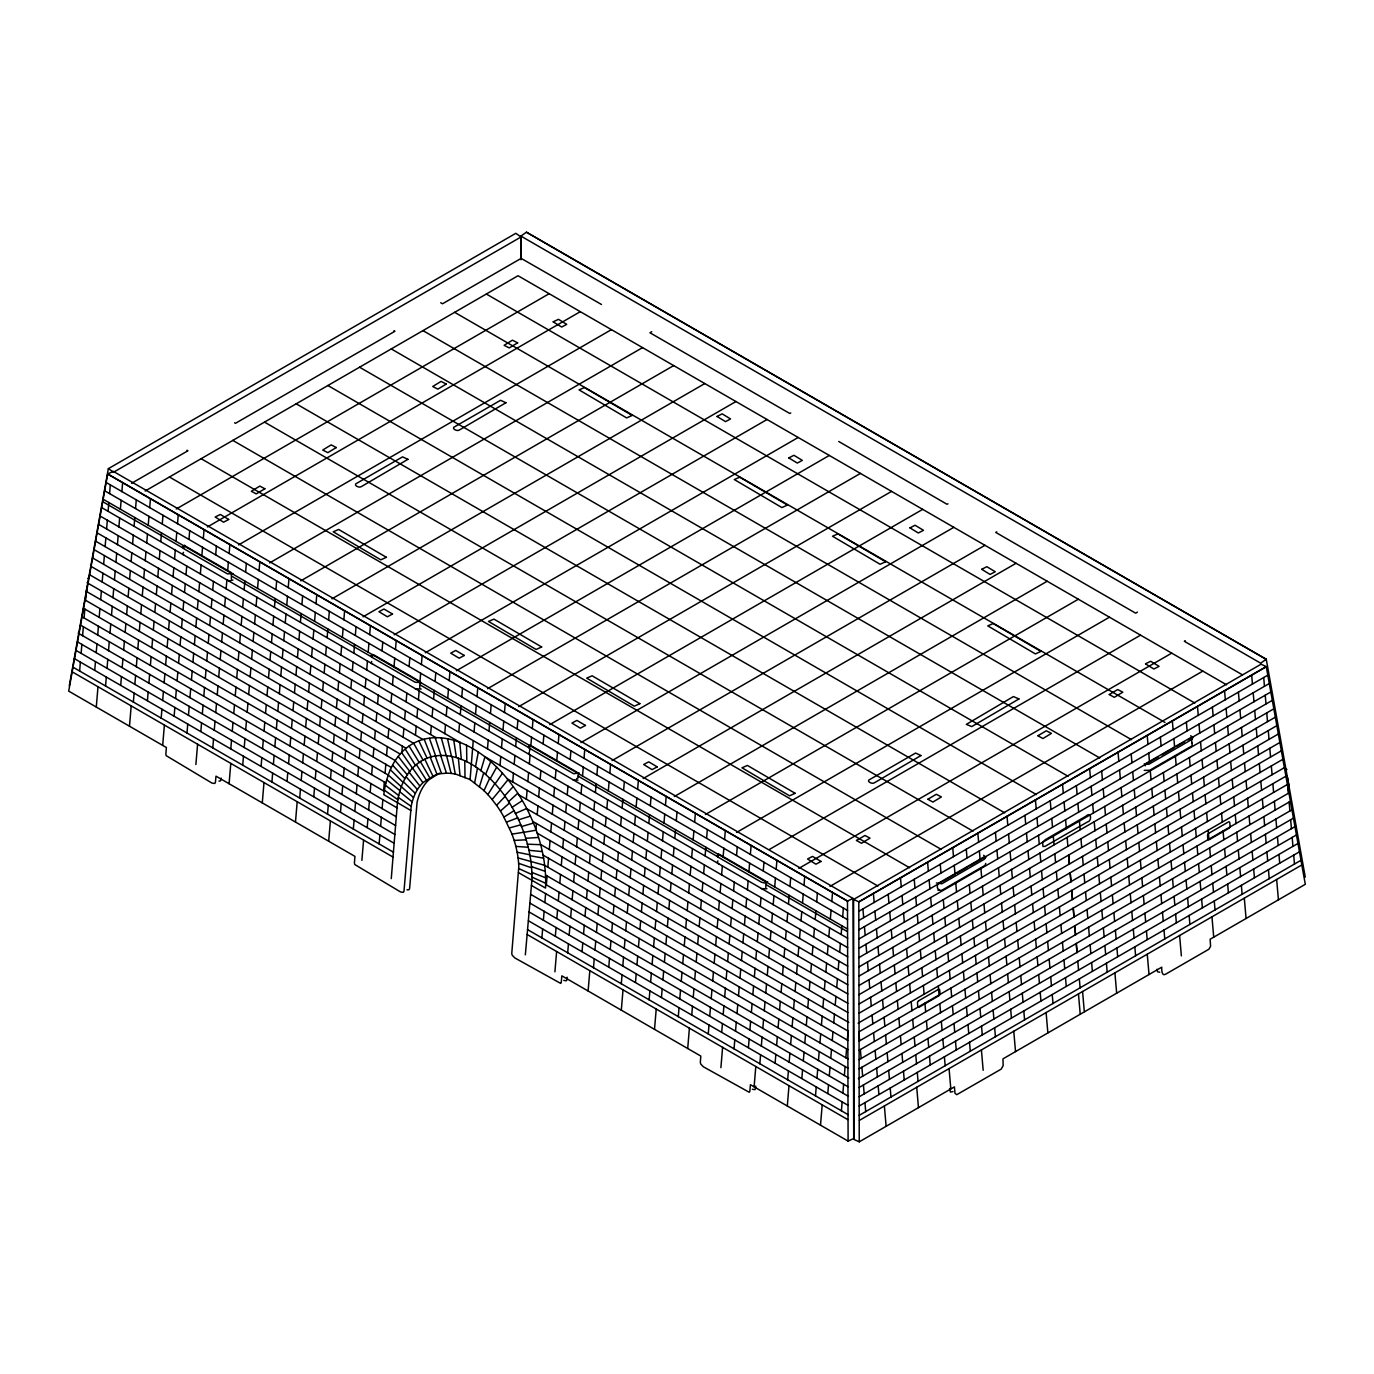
<?xml version="1.0" encoding="UTF-8"?>
<svg xmlns="http://www.w3.org/2000/svg" width="1374" height="1374" viewBox="0 0 1374 1374"><rect width="100%" height="100%" fill="white"/><g stroke="black" fill="none" stroke-linecap="round" stroke-linejoin="round"><path stroke-width="1.5" d="M520.986 259.738L521.038 236.963L515.817 233.322L108.323 468.706L69.318 685.781M520.798 258.844L520.883 236.07L526.482 232.172L1266.261 659.28L1305.266 877.144M464.773 760.646L465.013 777.701M466.593 745.189L466.799 761.728M391.264 878.621L397.447 802.588A98.086 62.088 65.3 0 1 398.271 797.573L398.477 796.577A90.529 57.296 65.3 0 1 399.439 792.643A115.004 72.788 65.3 0 1 399.989 790.72A87.472 55.372 65.3 0 1 400.882 787.937L401.208 787.01A86.717 54.874 65.3 0 1 403.063 782.476A93.93 59.46 65.3 0 1 405.21 778.182M470.08 779.728L473.24 740.672M79.623 671.079L80.379 661.993M81.1 653.406L81.873 644.32M82.595 635.733L83.35 626.647M84.072 618.042L84.827 608.974M85.566 600.369L86.322 591.284M87.043 582.696L395.283 760.578M96.214 652.616L96.953 643.942M97.709 634.925L98.43 626.269M99.186 617.252L99.924 608.579M100.68 599.579L101.401 590.906M102.157 581.906L102.895 573.233M103.651 564.233L104.372 555.56M105.128 546.543L105.867 537.887M106.605 528.87L107.344 520.214M108.099 511.197L108.838 502.523M109.576 493.524L110.315 484.85M94.737 670.289L95.476 661.615M96.283 707.043L98.001 686.725M105.54 686.107L106.296 677.073M107.017 668.434L107.773 659.383M108.512 650.761L109.267 641.71M109.989 633.088L110.744 624.036M111.483 615.397L112.239 606.346M112.96 597.724L113.716 588.673M114.437 580.051L115.193 571M115.931 562.378L116.687 553.31M117.408 544.705L118.164 535.654M118.903 527.015L119.658 517.981M120.38 509.342L121.135 500.291M121.874 491.669L122.63 482.583M120.723 685.179L121.444 676.609M122.2 667.489L122.921 658.936M123.677 649.816L124.399 641.263M125.171 632.143L125.893 623.573M126.648 614.47L127.37 605.9M128.143 596.78L128.864 588.227M129.62 579.107L130.341 570.553M131.114 561.434L131.835 552.88M132.591 543.761L133.312 535.207M134.085 526.087L134.789 517.517M135.562 508.397L136.284 499.844M129.482 726.211L131.2 705.893M133.347 702.166L134.12 693.131M134.841 684.492L135.597 675.441M136.318 666.819L137.074 657.768M137.812 649.146L138.568 640.095M139.289 631.473L140.045 622.405M140.783 613.783L141.539 604.732M142.261 596.11L143.016 587.059M143.755 578.437L144.51 569.386M145.232 560.764L145.988 551.713M146.709 543.073L147.465 534.039M148.203 525.4L148.959 516.349M149.68 507.727L150.453 498.642M147.43 700.603L148.152 692.032M148.907 682.912L149.629 674.359M150.401 665.239L151.123 656.686M151.879 647.566L152.6 638.996M153.373 629.893L154.077 621.323M154.85 612.203L155.571 603.65M156.327 594.53L157.065 585.977M157.821 576.857L158.542 568.304M159.298 559.184L160.019 550.613M160.792 541.493L161.514 532.94M162.269 523.82L162.991 515.267M161.17 718.241L161.926 709.19M162.664 700.551L163.42 691.5M164.141 682.878L164.897 673.827M165.619 665.205L166.391 656.154M167.113 647.532L167.868 638.481M168.59 629.842L169.345 620.79M170.084 612.169L170.84 603.117M171.561 594.495L172.317 585.444M173.055 576.822L173.811 567.771M174.532 559.149L175.288 550.098M176.027 541.459L176.782 532.425M177.504 523.786L178.259 514.7M162.682 745.378L164.399 725.06M183.841 547.281L184.872 545.804L231.313 572.615L231.399 578.952M174.137 716.009L174.859 707.455M175.614 698.336L176.336 689.782M177.109 680.662L177.83 672.092M178.586 662.989L179.307 654.419M180.08 645.316L180.801 636.746M181.557 627.626L182.278 619.073M183.051 609.953L183.755 601.4M184.528 592.28L185.25 583.71M186.022 574.607L186.727 566.036M188.977 539.243L189.698 530.69M186.984 733.063L187.74 723.978M188.461 715.39L189.217 706.305M189.938 697.717L190.711 688.632M191.433 680.027L192.188 670.959M192.91 662.354L193.682 653.268M194.404 644.681L195.16 635.595M195.881 627.008L196.654 617.922M197.375 609.317L198.131 600.249M198.852 591.644L199.625 582.559M200.346 573.971L201.102 564.886M201.823 556.298L202.579 547.213M203.3 538.625L204.073 529.54M195.881 764.545L197.598 744.227M200.844 731.432L201.566 722.879M202.339 713.759L203.06 705.206M203.816 696.086L204.537 687.515M205.31 678.413L206.014 669.842M206.787 660.722L207.508 652.169M208.264 643.049L208.985 634.496M209.758 625.376L210.48 616.823M211.235 607.703L211.957 599.133M212.73 590.03L213.451 581.46M215.701 554.667L216.405 546.113M212.781 747.954L213.537 738.886M214.258 730.281L215.031 721.195M215.752 712.608L216.508 703.522M217.229 694.935L217.985 685.849M218.706 677.245L219.479 668.176M220.201 659.572L220.956 650.486M221.678 641.898L222.451 632.813M223.172 624.225L223.928 615.14M224.649 606.535L225.422 597.467M226.143 588.862L226.899 579.776M227.62 571.189L228.393 562.103M229.115 553.516L229.87 544.43M221.214 778.079L221.042 779.573A3.95 2.49 65.3 0 1 220.269 780.879L218.93 781.136M230.798 748.727L231.519 740.157M232.275 731.054L232.996 722.484M233.769 713.381L234.49 704.81M235.246 695.691L235.967 687.137M236.74 678.017L237.444 669.464M238.217 660.344L238.939 651.774M239.694 642.671L240.416 634.101M241.189 624.981L241.91 616.428M242.666 607.308L243.387 598.755M244.16 589.635L244.881 581.082M245.637 571.962L246.358 563.392M229.08 783.712L230.798 763.394M242.717 765.249L243.49 756.164M244.211 747.576L244.967 738.491M245.688 729.886L246.461 720.818M247.183 712.213L247.938 703.127M248.66 694.54L249.415 685.454M250.137 676.867L250.91 667.781M251.631 659.194L252.387 650.108M253.108 641.503L253.881 632.435M254.602 623.83L255.358 614.745M256.079 606.157L256.852 597.072M257.573 588.484L258.329 579.399M259.051 570.794L259.823 561.726M261.094 766.331L261.816 757.658M262.571 748.658L263.31 739.985M264.066 730.968L264.787 722.312M265.543 713.295L266.281 704.622M267.02 695.622L267.758 686.948M268.514 677.949L269.235 669.275M269.991 660.276L270.73 651.602M271.485 642.585L272.207 633.929M272.962 624.912L273.701 616.256M274.457 607.239L275.178 598.566M275.934 589.566L276.672 580.893M262.279 802.88L263.997 782.562M271.897 782.149L272.653 773.115M273.374 764.476L274.13 755.425M274.852 746.803L275.607 737.752M276.346 729.13L277.101 720.079M277.823 711.44L278.578 702.389M279.317 693.767L280.073 684.716M280.794 676.094L281.55 667.043M282.288 658.421L283.044 649.352M283.765 640.748L284.521 631.697M285.242 623.057L285.998 614.023M286.737 605.384L287.492 596.333M288.214 587.711L288.987 578.626M288.557 763.532L289.279 754.979M290.034 745.859L290.756 737.306M291.528 728.186L292.25 719.615M293.005 710.513L293.727 701.942M294.483 692.822L295.204 684.269M295.977 675.149L296.698 666.596M297.454 657.476L298.175 648.923M298.948 639.803L299.669 631.233M300.425 622.13L301.146 613.56M301.919 604.44L302.641 595.887M287.063 781.222L287.784 772.652M295.479 822.047L297.196 801.729M299.704 798.208L300.459 789.174M301.198 780.535L301.954 771.484M302.675 762.862L303.431 753.811M304.169 745.189L304.925 736.138M305.646 727.516L306.402 718.447M307.123 709.826L307.879 700.774M308.618 692.153L309.373 683.101M310.095 674.479L310.85 665.428M311.589 656.806L312.345 647.755M313.066 639.116L313.822 630.082M314.56 621.443L315.316 612.392M316.037 603.77L316.793 594.684M313.787 796.645L314.509 788.075M315.264 778.955L315.986 770.402M316.741 761.282L317.463 752.729M318.236 743.609L318.957 735.038M319.713 725.936L320.434 717.365M321.207 708.245L321.928 699.692M322.684 690.572L323.405 682.019M324.178 672.899L324.899 664.346M325.655 655.226L326.377 646.656M327.132 637.536L327.871 628.983M328.626 619.863L329.348 611.31M327.527 814.284L328.283 805.233M329.004 796.594L329.76 787.542M330.499 778.921L331.254 769.869M331.976 761.248L332.731 752.196M333.47 743.574L334.226 734.523M334.947 725.884L335.703 716.833M336.424 708.211L337.197 699.16M337.918 690.538L338.674 681.487M339.395 672.865L340.151 663.814M340.889 655.192L341.645 646.141M342.366 637.502L343.122 628.468M343.861 619.829L344.616 610.743M328.678 841.214L330.395 820.896M340.494 812.051L341.199 803.498M341.971 794.378L342.693 785.825M343.466 776.705L344.17 768.135M344.943 759.032L345.664 750.462M346.437 741.359L347.141 732.789M347.914 723.669L348.635 715.115M349.391 705.996L350.112 697.442M350.885 688.322L351.589 679.752M352.362 670.649L353.084 662.079M353.857 652.959L354.561 644.406M355.334 635.286L356.055 626.733M353.324 829.106L354.097 820.02M354.818 811.433L355.574 802.347M356.295 793.76L357.068 784.674M357.79 776.07L358.545 767.001M359.267 758.396L360.022 749.311M360.761 740.723L361.517 731.638M362.238 723.05L362.994 713.965M363.715 705.36L364.488 696.292M365.209 687.687L365.965 678.601M366.686 670.014L367.459 660.928M368.18 652.341L368.936 643.255M369.658 634.668L370.43 625.582M372.491 656.205L373.522 654.711L419.963 681.521L419.74 687.927M361.877 860.382L363.595 840.064M367.202 827.474L367.923 818.921M368.679 809.801L369.4 801.248M370.173 792.128L370.894 783.558M371.65 774.455L372.371 765.885M373.144 756.765L373.865 748.212M374.621 739.092L375.342 730.539M376.115 721.419L376.82 712.866M377.592 703.746L378.314 695.175M379.087 686.073L379.791 677.502M382.041 650.709L382.762 642.156M379.121 843.997L379.894 834.928M380.615 826.324L381.371 817.238M382.092 808.651L382.865 799.565M383.586 790.977L384.342 781.892M385.063 773.287L385.836 764.219M386.558 755.614L387.313 746.529M388.035 737.941L388.808 728.855M389.529 720.268L390.285 711.182M391.006 702.578L391.762 693.509M392.483 684.905L393.256 675.819M393.977 667.232L394.733 658.146M395.454 649.558L396.227 640.473M401.878 752.248L402.393 746.151M403.149 737.151L403.87 728.478M404.643 719.461L405.364 710.805M406.12 701.788L406.841 693.114M409.091 666.442L409.813 657.768M415.446 735.296L416.202 726.245M416.923 717.623L417.679 708.572M418.417 699.933L419.173 690.899M419.894 682.26L420.65 673.226M421.371 664.587L422.144 655.501M411.17 806.349L404.008 891.005A3.95 2.49 65.3 0 1 403.217 892.327L400.452 891.898L354.853 864.589A3.349 2.113 65.3 0 1 354.423 862.838L354.939 856.38L215.976 776.155L215.443 782.149A3.95 2.49 65.3 0 1 214.653 783.472L211.888 783.043L166.288 755.717A3.349 2.113 65.3 0 1 165.859 753.965L166.374 747.508L68.7 691.122L107.704 473.944L113.321 471.368L853.099 898.476L853.701 1138.514L848.101 1141.107L750.41 1084.704L749.843 1091.128A3.349 2.113 65.3 0 1 749.173 1092.244L703.419 1066.808L700.843 1064.163A3.95 2.49 65.3 0 1 700.345 1062.102L700.809 1056.074L561.846 975.832L561.279 982.255A3.349 2.113 65.3 0 1 560.609 983.372L514.855 957.953L512.279 955.291A3.95 2.49 65.3 0 1 511.781 953.23L518.805 866.788A73.423 46.476 65.3 0 0 514.907 842.897A69.061 43.71 65.3 0 0 511.489 832.97L503.193 815.761A75.673 47.901 65.3 0 0 497.268 806.332L491.926 799.324A88.159 55.802 65.3 0 0 483.493 790.153L469.874 779.47L455.79 774.146A88.159 55.802 65.3 0 0 446.67 773.184L440.711 773.682A75.673 47.901 65.3 0 0 433.823 775.709L423.536 782.201A69.061 43.71 65.3 0 0 418.847 787.457A73.423 46.476 65.3 0 0 411.479 804.821L411.17 806.349L398.34 797.435M435.077 681.332L435.798 672.762M430.612 734.351L431.333 725.798M432.106 716.678L432.827 708.125M433.583 699.005L434.304 690.435M444.747 733.682L445.502 724.63M446.224 716.009L446.979 706.957M447.718 698.318L448.474 689.284M449.195 680.645L449.951 671.56M458.813 732.102L459.534 723.531M460.29 714.428L461.011 705.858M461.784 696.738L462.506 688.185M474.047 732.067L474.803 723.016M475.524 714.377L476.28 705.343M477.018 696.704L477.774 687.618M487.495 748.658L488.217 740.105M488.989 730.985L489.711 722.432M490.466 713.312L491.188 704.742M500.016 765.593L500.771 756.542M501.493 747.92L502.266 738.869M502.987 730.229L503.743 721.195M504.464 712.556L505.237 703.471M512.725 781.754L513.447 773.201M514.202 764.081L514.924 755.511M515.697 746.408L516.401 737.838M517.174 728.735L517.895 720.165M529.694 748.332L529.66 750.977M529.814 746.941L530.862 745.55L576.702 772.016C579.004 772.892 579.072 778.869 576.633 778.611M526.345 799.324L527.101 790.273M527.839 781.651L528.595 772.6M529.316 763.978L530.072 754.927M530.793 746.288L531.566 737.254M532.288 728.615L533.043 719.529M535.929 829.638L536.444 823.541M537.2 814.542L537.938 805.868M538.677 796.851L539.415 788.195M540.171 779.178L540.892 770.522M543.142 743.832L543.864 735.159M541.888 937.961L542.644 928.893M543.365 920.288L544.138 911.202M544.86 902.615L545.615 893.529M546.337 884.942L547.11 875.856M547.831 867.269L548.587 858.183M549.308 849.579L550.064 840.51M550.785 831.905L551.558 822.82M552.279 814.232L553.035 805.147M553.756 796.559L554.529 787.474M555.251 778.869L556.006 769.801M556.728 761.196L557.501 752.11M558.222 743.523L558.978 734.437M555.354 936.106L556.075 927.553M556.848 918.433L557.552 909.88M558.325 900.76L559.046 892.19M559.802 883.087L560.523 874.517M561.296 865.397L562.018 856.844M562.773 847.724L563.495 839.171M564.267 830.051L564.989 821.497M565.745 812.378L566.466 803.807M567.239 794.687L567.96 786.134M570.21 759.341L570.914 750.788M554.907 971.83L556.625 951.512M567.685 952.869L568.441 943.783M569.162 935.179L569.935 926.11M570.657 917.506L571.412 908.42M572.134 899.833L572.906 890.747M573.628 882.16L574.384 873.074M575.105 864.486L575.878 855.401M576.599 846.796L577.355 837.728M578.076 829.123L578.832 820.038M579.553 811.45L580.326 802.364M581.047 793.777L581.803 784.691M582.524 776.087L583.297 767.018M584.019 758.414L584.774 749.328M567.136 977.223L566.895 979.679A3.349 2.113 65.3 0 1 566.225 980.796L563.787 980.383M583.555 933.856L584.276 925.286M588.003 880.82L588.725 872.267M589.498 863.147L590.202 854.594M590.975 845.474L591.696 836.921M592.452 827.801L593.19 819.23M593.946 810.11L594.667 801.557M595.423 792.437L596.144 783.884M596.917 774.764L597.638 766.211M582.061 951.529L582.782 942.976M585.032 916.183L585.753 907.613M586.526 898.493L587.248 889.94M588.106 990.998L589.824 970.679M593.482 967.828L594.238 958.777M594.959 950.138L595.732 941.104M596.453 932.465L597.209 923.431M597.93 914.792L598.703 905.741M599.425 897.119L600.18 888.068M600.902 879.446L601.657 870.395M602.379 861.756L603.152 852.704M603.873 844.083L604.629 835.031M605.35 826.409L606.123 817.358M606.844 808.736L607.6 799.685M608.321 791.046L609.094 782.012M609.816 773.373L610.571 764.288M608.785 966.952L609.489 958.382M611.739 931.606L612.461 923.036M613.233 913.916L613.955 905.363M617.682 860.897L618.403 852.327M619.176 843.207L619.88 834.653M620.653 825.534L621.374 816.98M622.147 807.86L622.851 799.29M610.262 949.279L610.983 940.709M614.71 896.243L615.432 887.69M616.205 878.57L616.926 870M623.624 790.187L624.346 781.617M631.679 860.141L632.452 851.09M633.174 842.468L633.929 833.434M634.651 824.795L635.423 815.744M636.145 807.122L636.901 798.071M637.622 789.432L638.395 780.363M621.288 983.887L622.061 974.836M622.783 966.214L623.538 957.163M624.26 948.524L625.033 939.49M625.754 930.851L626.51 921.799M627.231 913.178L628.004 904.126M628.725 895.505L629.481 886.453M630.202 877.814L630.975 868.763M621.306 1010.165L623.023 989.847M635.492 982.376L636.214 973.805M636.969 964.703L637.691 956.132M638.463 947.029L639.185 938.459M639.941 929.339L640.662 920.786M641.435 911.666L642.139 903.113M642.912 893.993L643.633 885.423M644.389 876.32L645.11 867.75M645.883 858.63L646.604 850.077M647.36 840.957L648.081 832.404M648.854 823.284L649.576 814.713M650.331 805.611L651.053 797.04M649.112 999.946L649.885 990.894M650.606 982.273L651.362 973.221M652.083 964.582L652.839 955.548M653.56 946.909L654.333 937.858M655.054 929.236L655.81 920.185M656.532 911.563L657.304 902.512M658.026 893.89L658.781 884.839M659.503 876.2L660.276 867.149M660.997 858.527L661.753 849.493M662.474 840.854L663.247 831.802M663.951 823.181L664.724 814.129M665.445 805.49L666.201 796.422M654.505 1029.332L656.222 1009.014M661.444 997.472L662.182 988.799M662.938 979.799L663.659 971.126M664.415 962.126L665.136 953.453M665.909 944.453L666.63 935.763M667.386 926.763L668.125 918.107M668.88 909.09L669.602 900.417M670.357 891.417L671.079 882.743M671.834 873.744L672.573 865.07M673.329 856.054L674.05 847.397M674.806 838.38L675.544 829.707M676.3 820.707L677.021 812.034M678.292 1016.726L679.048 1007.64M679.769 999.053L680.542 989.967M681.264 981.362L682.019 972.294M682.741 963.689L683.513 954.604M684.235 946.016L684.991 936.931M685.712 928.343L686.485 919.258M687.206 910.653L687.962 901.584M688.683 892.98L689.439 883.894M690.16 875.307L690.933 866.221M691.654 857.634L692.41 848.548M693.131 839.961L693.904 830.875M694.626 822.27L695.381 813.202M687.704 1048.499L689.404 1028.181M691.757 1014.871L692.479 1006.3M694.729 979.507L695.45 970.937M696.223 961.834L696.927 953.264M700.671 908.798L701.393 900.245M702.148 891.125L702.87 882.572M703.643 873.452L704.364 864.881M705.12 855.779L705.841 847.208M706.614 838.088L707.318 829.535M693.252 997.181L693.973 988.627M697.7 944.161L698.421 935.591M699.194 926.471L699.898 917.918M718.499 855.367L719.495 854.456L765.953 881.284L765.833 887.673M708.245 1034.004L709.001 1024.935M709.723 1016.331L710.478 1007.245M711.2 998.658L711.972 989.572M712.694 980.984L713.449 971.899M714.171 963.311L714.944 954.226M715.665 945.621L716.421 936.553M717.142 927.948L717.915 918.863M718.636 910.275L719.392 901.189M720.113 892.602L720.869 883.516M721.59 874.912L722.363 865.843M723.085 857.239L723.84 848.153M724.562 839.566L725.335 830.48M721.711 1032.149L722.432 1023.596M723.188 1014.476L723.909 1005.923M724.682 996.803L725.403 988.232M726.159 979.13L726.88 970.559M727.653 961.439L728.357 952.886M729.13 943.766L729.852 935.213M730.607 926.093L731.329 917.54M732.102 908.42L732.823 899.85M733.579 890.73L734.3 882.177M736.55 855.384L737.271 846.813M720.903 1067.667L722.604 1047.349M734.042 1048.912L734.798 1039.826M735.519 1031.221L736.292 1022.153M737.014 1013.548L737.769 1004.463M738.491 995.875L739.246 986.79M739.968 978.202L740.741 969.117M741.462 960.529L742.218 951.443M742.939 942.839L743.712 933.77M744.433 925.166L745.189 916.08M745.91 907.493L746.683 898.407M747.404 889.82L748.16 880.734M748.882 872.129L749.637 863.061M750.359 854.456L751.131 845.371M749.912 1029.899L750.616 1021.346M754.36 976.862L755.082 968.309M755.837 959.189L756.559 950.636M748.418 1047.572L749.139 1039.019M751.389 1012.226L752.11 1003.655M752.866 994.536L753.587 985.982M757.332 941.516L758.053 932.963M758.809 923.843L759.53 915.273M760.303 906.153L761.024 897.6M763.257 870.807L763.996 862.237M754.103 1086.834L755.803 1066.516M755.7 1086.095L755.46 1088.552A3.349 2.113 65.3 0 1 754.79 1089.668L752.351 1089.239M759.822 1063.871L760.595 1054.82M761.316 1046.198L762.072 1037.147M762.793 1028.508L763.566 1019.474M764.288 1010.835L765.043 1001.783M765.765 993.162L766.537 984.11M767.259 975.488L768.014 966.437M768.736 957.798L769.509 948.747M770.23 940.125L770.986 931.074M771.707 922.452L772.463 913.401M773.184 904.779L773.957 895.728M774.678 887.089L775.434 878.055M776.155 869.416L776.928 860.33M775.125 1062.995L775.846 1054.425M778.096 1027.649L778.818 1019.079M779.59 1009.959L780.295 1001.406M784.039 956.939L784.76 948.369M785.516 939.249L786.237 930.696M787.01 921.576L787.714 913.023M788.487 903.903L789.208 895.333M776.619 1045.322L777.341 1036.752M781.067 992.286L781.789 983.732M782.562 974.613L783.266 966.042M789.981 886.23L790.685 877.66M803.979 885.474L804.735 876.406M787.646 1079.93L788.418 1070.878M789.14 1062.257L789.895 1053.205M790.617 1044.566L791.372 1035.532M792.094 1026.893L792.867 1017.842M793.588 1009.22L794.344 1000.169M795.065 991.547L795.838 982.496M796.559 973.857L797.315 964.806M798.036 956.184L798.809 947.133M799.531 938.511L800.286 929.477M801.008 920.838L801.781 911.786M802.502 903.165L803.258 894.113M787.302 1106.001L789.002 1085.683M801.849 1078.418L802.553 1069.848M803.326 1060.745L804.048 1052.175M804.803 1043.072L805.525 1034.502M806.298 1025.382L807.019 1016.829M807.775 1007.709L808.496 999.156M809.269 990.036L809.99 981.465M810.746 972.363L811.467 963.792M812.24 954.672L812.944 946.119M813.717 936.999L814.438 928.446M815.211 919.326L815.916 910.756M816.688 901.653L817.41 893.083M815.469 1095.988L816.225 1086.937M816.946 1078.315L817.719 1069.264M818.44 1060.625L819.196 1051.591M819.917 1042.952L820.69 1033.901M821.412 1025.279L822.167 1016.228M822.889 1007.606L823.644 998.554M824.366 989.933L825.139 980.881M825.86 972.242L826.616 963.191M827.337 954.569L828.11 945.535M828.831 936.896L829.587 927.845M830.308 919.223L831.081 910.172M831.802 901.533L832.558 892.465M820.501 1125.169L822.202 1104.851M827.801 1093.515L828.522 1084.842M829.295 1075.842L830.016 1067.169M830.772 1058.169L831.493 1049.496M832.249 1040.496L832.988 1031.805M833.743 1022.806L834.465 1014.149M835.22 1005.133L835.959 996.459M836.714 987.459L837.436 978.786M838.192 969.786L838.913 961.113M839.686 952.096L840.407 943.44M841.163 934.423L841.884 925.75M842.657 916.75L843.378 908.077M841.403 1110.896L842.159 1101.811M842.88 1093.206L843.636 1084.138M844.357 1075.533L845.13 1066.447M845.852 1057.86L846.607 1048.774M847.329 1040.17L848.101 1031.101L543.005 855.057M848.823 1022.496L540.583 844.46L539.312 839.772A101.35 64.149 65.3 0 0 537.835 835.048A107.928 68.305 65.3 0 0 536.77 831.871L536.203 830.291A101.041 63.943 65.3 0 0 533.644 823.593A151.758 96.043 65.3 0 0 532.562 820.982A97.88 61.95 65.3 0 0 530.999 817.427A59.322 37.545 65.3 0 0 530.055 815.332L529.522 814.198A114.506 72.479 65.3 0 0 520.385 797.315A112.084 70.95 65.3 0 0 516.349 791.029L513.481 786.907A112.496 71.19 65.3 0 0 507.264 778.783L505.718 776.928A111.723 70.709 65.3 0 0 495.945 766.417L493.214 763.824A112.891 71.448 65.3 0 0 481.467 754.223A113.407 71.774 65.3 0 0 472.587 748.486M525.349 954.81L531.893 880.202A98.086 62.088 65.3 0 0 531.944 874.757L531.927 873.624A90.529 57.296 65.3 0 0 531.686 868.986A115.004 72.788 65.3 0 0 531.498 866.651A87.472 55.372 65.3 0 0 531.12 863.112L530.965 861.927A86.717 54.874 65.3 0 0 530.021 855.779A93.93 59.46 65.3 0 0 528.767 849.51A98.121 62.105 65.3 0 0 526.689 841.455A93.432 59.134 65.3 0 0 525.057 836.182L524.61 834.86A91.732 58.069 65.3 0 0 522 827.732A90.478 57.261 65.3 0 0 518.874 820.381L518.153 818.835A93.93 59.46 65.3 0 0 514.992 812.532L514.305 811.227A80.482 50.941 65.3 0 0 512.433 807.878L511.952 807.053A83.9 53.105 65.3 0 0 509.462 802.897A99.065 62.706 65.3 0 0 504.825 795.958L503.21 793.743A95.699 60.576 65.3 0 0 495.671 784.485A88.108 55.767 65.3 0 0 493.146 781.754A96.867 61.315 65.3 0 0 489.35 777.924M87.781 578.454L88.709 577.853M478.324 752.076L475.507 766.761M410.86 810.505L383.81 794.687A73.835 46.733 65.3 0 1 384.239 791.441L384.6 789.226A91.131 57.674 65.3 0 1 385.527 784.537L385.785 783.403A94.428 59.769 65.3 0 1 386.644 780.071L388.79 773.528A98.104 62.088 65.3 0 1 390.027 770.402L390.474 769.371A99.667 63.084 65.3 0 1 392.5 765.215L393.033 764.236A101.556 64.269 65.3 0 1 395.265 760.526L397.189 757.727A101.35 64.149 65.3 0 1 399.284 755.047A107.928 68.305 65.3 0 1 400.779 753.364L401.534 752.54A101.041 63.943 65.3 0 1 404.935 749.277A151.758 96.043 65.3 0 1 406.326 748.109A97.88 61.95 65.3 0 1 408.318 746.58A59.322 37.545 65.3 0 1 409.521 745.739L410.173 745.292A114.506 72.479 65.3 0 1 421.165 740.036A112.084 70.95 65.3 0 1 425.837 738.783L429.1 738.199A112.496 71.19 65.3 0 1 436.039 737.666L437.756 737.683A111.723 70.709 65.3 0 1 448.302 738.903L451.187 739.573A112.891 71.448 65.3 0 1 463.399 743.798A113.407 71.774 65.3 0 1 472.364 748.349M477.517 767.997L474.562 783.214M480.814 770.728L484.988 756.748M479.423 786.838L483.734 772.823M485.64 774.335L490.741 761.643M1191.962 743.42L1191.361 737.237L1145.95 763.412L1145.229 765.816M483.94 790.754L489.676 778.251M496.701 767.087L490.209 778.869M494.829 783.541L487.856 794.601M495.069 783.953L502.369 773.339M499.896 789.655L507.83 779.934M492.184 799.428L500.102 789.964M504.602 795.907L513.137 786.718M496.718 805.181L505.048 796.439M371.736 661.426L371.083 662.766L372.629 664.209M529.351 752.025L528.595 753.605L530.278 755.236M717.915 860.88L717.159 862.46L718.842 864.109M508.517 801.729L517.723 793.313M500.634 810.9L509.462 803.034M1266.261 659.28L1260.662 663.178L520.883 236.07M183.532 552.331L182.536 553.911L184.064 555.354M529.763 745.223L528.578 746.683L529.402 748.212L573.645 773.751L579.141 772.944M511.97 807.397L522.275 800.63M504.241 816.912L513.996 810.729M521.038 236.963L113.578 472.209L108.357 468.568M131.56 483.304L187.912 450.775L186.967 450.225M145.163 491.016L518.032 275.727L1226.535 684.784M176.284 508.981L549.153 293.71M87.215 586.183L85.686 594.65M207.405 526.946L580.292 311.675M184.648 545.169L182.519 547.041L184.064 548.844L227.466 573.885L232.962 573.49M601.503 304.496L521.141 258.381L442.497 303.791L440.711 302.744M238.544 544.928L611.413 329.64M651.74 331.718L649.936 332.748L789.81 413.505L790.754 412.956M232.962 580L229.406 580.876L226.59 579.897M269.665 562.893L642.551 347.622M300.786 580.858L673.672 365.587M331.924 598.841L704.793 383.552M363.045 616.806L735.932 401.534M394.183 634.788L767.053 419.499M372.44 654.471L371.083 655.913L371.787 657.219L415.154 682.26L421.2 682.552M425.305 652.753L798.174 437.482M838.741 441.483L947.064 504.292L947.957 503.794M456.426 670.718L829.312 455.447M487.564 688.7L860.433 473.412M518.685 706.665L891.554 491.394M549.806 724.63L922.693 509.359M580.944 742.613L953.814 527.324M996.7 531.858L995.755 532.408L1135.628 613.165L1137.432 612.134M612.065 760.578L984.952 545.306M643.187 778.543L1016.073 563.271M674.325 796.525L1047.194 581.236M705.446 814.49L1078.332 599.219M736.584 832.455L1109.453 617.184M718.654 853.907L717.142 855.555L717.967 857.084L761.368 882.142L764.459 883.035L767.705 881.799M769.56 849.355L1140.575 635.149M1185.264 640.731L1184.319 641.28L1242.594 674.926M798.826 868.402L1171.713 653.131M766.95 888.755L761.368 888.652M829.965 886.385L1202.834 671.096M1082.575 991.53L1084.326 1011.882L1002.951 1058.873L1003.175 1065.623L1001.182 1069.127L956.802 1094.666L954.999 1093.326L954.415 1086.886L859.248 1141.828L854.027 1139.458L853.58 899.455L1261.04 664.209L1266.261 666.596L1305.3 884.306L1210.116 939.249L1210.597 946.308L1208.862 949.245L1165.805 974.097C1161.665 977.034 1161.528 969.237 1161.786 967.159L1084.704 1011.659M1266.261 666.596L858.802 901.825L853.58 899.455M1266.296 666.733L858.802 901.997L859.248 1141.828M858.819 911.288L1267.807 675.166M858.836 920.494L1269.301 683.513M858.853 929.837L941.774 881.971M943.423 881.009L955.016 874.311M956.854 873.263L967.794 866.942M969.546 865.929L1158.351 756.919M1161.889 754.893L1174.65 747.525L1173.86 738.508M1176.299 746.563L1184.594 741.771M1187.909 739.865L1270.813 691.998M858.87 939.043L1272.307 700.345M858.887 948.386L1273.835 708.812M858.905 957.592L1275.33 717.176M858.922 966.935L1276.858 725.644M858.939 976.141L1278.352 733.991M858.956 985.501L1279.881 742.475M858.973 994.69L1281.358 750.822M858.99 1004.033L1282.887 759.29M859.008 1013.239L1284.381 767.654M858.097 1023.201L1286.837 775.657M858.836 1031.908L1287.593 784.365M859.042 1041.149L1288.932 792.953M859.076 1050.337L1290.426 801.3M859.093 1059.68L1291.938 809.784M859.111 1068.903L1293.432 818.131M858.389 1078.676L1295.699 826.186M859.145 1087.452L1296.455 834.963M859.162 1096.795L1297.966 843.447M859.179 1106.001L1299.478 851.794M859.197 1115.344L1300.989 860.279M859.437 1120.36L1301.59 865.088M952.989 1091.574L950.464 1092.072L949.554 1088.5M421.2 689.061L415.154 688.769M578.042 780.088L572.803 779.779M939.06 889.51C936.724 889.648 936.69 883.843 938.974 882.915L983.612 857.136L984.608 858.029M439.422 773.133L429.152 779.625A69.061 43.71 65.3 0 0 424.463 784.88A73.423 46.476 65.3 0 0 417.095 802.244L409.607 888.428A3.95 2.49 65.3 0 1 408.834 889.751L406.962 889.837M107.704 473.944L847.483 901.052L853.099 898.476M515.302 813.494L526.534 808.582L847.792 993.952M506.937 821.978L517.809 817.77M1159.725 972.208L1157.578 971.779L1156.96 969.288M518.427 819.866L530.381 816.104M521.313 826.598L533.146 823.181M509.702 827.852L520.78 824.812M523.786 832.249L512.193 834.104M523.511 832.386L535.894 830.24M526.19 839.772L514.34 840.441M525.503 838.346L538.35 837.453M527.187 844.186L540.6 844.684M515.989 846.418L528.045 847.243M528.938 850.3L542.077 851.571M530.021 855.71L543.572 858.183M517.259 852.258L529.729 854.765M518.17 857.96L544.516 865.259M531.532 866.633L544.98 871.253M518.719 863.336L531.429 867.767M937.944 890.283L941.877 890.283L985.106 865.328L985.759 863.422M531.875 872.438L545.684 877.797M531.858 877.076L545.633 883.293M518.925 868.66L531.91 874.551M518.462 872.645L545.547 888.068A73.835 46.733 65.3 0 0 545.667 884.633L545.684 882.211A91.131 57.674 65.3 0 0 545.598 876.956L545.547 875.65A94.428 59.769 65.3 0 0 545.306 871.666L544.413 863.37A98.104 62.088 65.3 0 0 543.778 859.162L543.537 857.737A99.667 63.084 65.3 0 0 542.369 851.725L542.043 850.266A101.556 64.269 65.3 0 0 540.617 844.443M526.414 232.223L1266.347 659.417M486.344 294.036L1194.848 703.076M1285.961 768.942L1286.923 769.56M1287.455 777.289L1288.984 785.791M1190.674 735.743L1192.787 737.374L1192.134 739.298L1148.904 764.253L1144.216 763.841M1289.138 793.382L1290.478 794.138M454.657 312.327L1165.015 722.449M422.952 330.619L1131.472 739.676M393.995 330.705L394.939 331.254L235.469 423.312L234.593 422.797M1144.216 770.35L1149.746 770.282L1192.134 745.807L1192.134 743.128M391.264 348.927L1099.784 757.967M359.576 367.219L1068.079 776.276M327.888 385.51L1036.391 794.567M296.2 403.819L1004.703 812.858M264.495 422.11L973.015 831.167M983.647 855.263L985.897 857.307L984.248 859.317L941.877 883.774L936.433 882.932M232.807 440.401L941.327 849.458M201.119 458.693L909.622 867.75M169.431 477.001L877.934 886.058M107.619 474.013L847.552 901.207M106.107 482.429L847.586 910.515M104.596 490.741L847.603 919.721M103.084 499.209L847.621 929.064M103.703 502.249L183.755 548.466M231.931 576.29L372.406 657.373M420.581 685.197L529.711 748.195M577.887 776.018L718.362 857.118M766.537 884.942L846.59 931.143M101.59 507.556L847.655 938.27M100.079 516.006L847.672 947.631M98.585 524.336L847.689 956.836M97.056 532.803L460.187 742.458M484.593 756.542L847.724 966.197M95.562 541.116L436.039 737.701M507.264 778.818L847.741 975.385M94.033 549.6L423.003 739.521M518.805 794.842L847.775 984.763M92.539 557.913L413.643 743.3M91.028 566.38L406.154 748.315M532.683 821.36L847.827 1003.312M89.533 574.71L400.212 754.068M537.165 833.142L847.844 1012.518M86.322 591.387L391.384 767.516M84.982 599.957L388.275 775.056L413.471 797.521M544.636 865.328L847.913 1040.427M83.488 608.304L385.957 782.922M545.478 875.015L847.93 1049.65M81.976 616.754L384.325 791.321M545.615 884.444L847.947 1058.993M80.482 625.084L397.086 807.878M531.377 885.423L847.981 1068.199M78.198 633.122L396.33 816.791M530.639 894.319L848.771 1078.006M77.459 641.881L395.592 825.551M529.9 903.096L848.033 1086.765M75.948 650.349L394.973 834.533M529.024 911.924L848.05 1096.109M74.454 658.678L394.115 843.241M528.406 920.769L848.084 1105.331M72.925 667.146L393.479 852.206M527.547 929.614L848.101 1114.675M72.41 671.955L393.033 857.067M527.169 934.509L847.792 1119.621M384.48 790.256L397.979 799.788M385.321 785.207L398.7 795.546M399.851 791.802L412.114 801.798M387.004 780.054L399.954 790.668M403.492 781.892L415.206 793.33M390.388 769.749L403.08 782.424M392.809 765.387L404.918 778.697M406.223 776.911L417.301 789.449M395.231 760.749L407.494 775.073M419.74 785.825L409.023 772.068M398.443 756.679L409.95 771.621M422.711 782.441L412.492 767.997M401.826 752.832L412.715 768.409M416.408 764.562L425.974 779.522M405.45 749.448L415.635 765.576M409.091 746.065L419.345 762.656M420.238 761.419L429.427 777.22M413.797 743.489L423.192 760.32M424.824 759.238L432.673 775.589M418.933 740.964L427.211 758.465M405.261 778.113A98.086 62.088 65.3 0 1 408.439 773.098A93.432 59.134 65.3 0 1 410.706 770.161L411.324 769.44A91.732 58.069 65.3 0 1 414.845 765.868A90.478 57.261 65.3 0 1 418.847 762.639L419.757 762.02A93.93 59.46 65.3 0 1 423.621 759.77L424.463 759.358A80.482 50.941 65.3 0 1 426.696 758.379L427.262 758.139A83.9 53.105 65.3 0 1 430.199 757.143L436.932 774.112M424.223 739.332L431.23 757.108M435.232 756.112L441.397 773.236M429.444 738.388L435.73 756.129M440.745 755.7L446.413 772.995M435.352 738.096L441.002 755.648M441.363 738.113L446.292 755.786M446.567 755.683L451.136 773.39M451.514 756.524L447.512 738.697M452.098 756.559L455.292 774.215M453.781 740.294L456.374 757.435M458.366 758.173L460.015 775.64M459.792 742.218L461.338 759.496M1287.593 784.262L1288.365 793.348M1289.121 801.952L1289.894 811.038M1290.65 819.643L1291.423 828.728M1292.161 837.333L1292.951 846.418M1293.69 855.023L1294.48 864.109M1263.702 677.537L1264.458 686.21M1265.231 695.227L1265.986 703.9M1266.759 712.917L1267.498 721.573M1268.271 730.607L1269.026 739.264M1269.799 748.298L1270.555 756.954M1271.328 765.971L1272.084 774.644M1272.856 783.661L1273.612 792.334M1274.385 801.351L1275.141 810.025M1275.914 819.041L1276.652 827.715M1277.442 836.732L1278.181 845.405M1278.954 854.422L1279.709 863.095M1276.652 879.48L1278.421 899.833M1251.662 675.081L1252.453 684.166M1253.191 692.771L1253.981 701.856M1254.72 710.461L1255.493 719.547M1256.248 728.151L1257.021 737.237M1257.777 745.859L1258.55 754.927M1259.305 763.566L1260.078 772.617M1260.817 781.256L1261.607 790.308M1262.345 798.947L1263.135 807.998M1263.874 816.637L1264.647 825.688M1265.402 834.327L1266.175 843.378M1266.914 851.983L1267.704 861.069M1268.442 869.673L1269.233 878.759M1246.046 780.587L1246.785 789.14M1247.558 798.277L1248.296 806.83M1252.143 851.33L1252.882 859.901M1238.403 692.135L1239.142 700.706M1239.932 709.826L1240.67 718.396M1241.461 727.516L1242.199 736.086M1242.989 745.206L1243.728 753.759M1244.518 762.896L1245.256 771.449M1249.086 815.95L1249.825 824.52M1250.615 833.64L1251.353 842.21M1253.672 869.021L1254.41 877.591M1244.312 898.149L1246.063 918.502M1224.56 690.727L1225.35 699.813M1226.089 708.417L1226.879 717.503M1227.617 726.107L1228.408 735.193M1229.146 743.798L1229.936 752.883M1230.675 761.505L1231.447 770.574M1232.203 779.195L1232.976 788.264M1233.732 796.886L1234.505 805.954M1235.26 814.576L1236.033 823.644M1236.789 832.266L1237.562 841.335M1238.3 849.956L1239.09 859.025M1239.829 867.629L1240.619 876.715M1241.357 885.32L1242.13 894.405M1212.383 707.146L1213.122 715.717M1213.912 724.854L1214.65 733.407M1215.44 742.544L1216.179 751.097M1216.969 760.234L1217.707 768.787M1218.498 777.924L1219.236 786.478M1220.026 795.598L1220.765 804.168M1221.538 813.288L1222.293 821.858M1223.066 830.978L1223.805 839.548M1224.595 848.668L1225.333 857.239M1226.123 866.359L1226.862 874.929M1227.652 884.049L1228.39 892.619M1197.475 706.373L1198.265 715.459M1199.004 724.064L1199.777 733.149M1200.533 741.754L1201.305 750.839M1202.044 759.444L1202.834 768.53M1203.59 777.152L1204.363 786.22M1205.101 794.842L1205.891 803.91M1206.63 812.532L1207.42 821.6M1208.158 830.222L1208.931 839.291M1209.687 847.913L1210.46 856.981M1211.215 865.603L1211.988 874.671M1212.727 883.259L1213.517 892.361M1214.255 900.949L1215.045 910.052M1211.954 916.836L1213.723 937.188M1189.42 757.555L1190.159 766.125M1190.949 775.245L1191.687 783.815M1192.477 792.935L1193.216 801.506M1197.063 845.989L1197.802 854.559M1198.575 863.679L1199.313 872.25M1201.632 899.06L1202.37 907.63M1186.38 722.174L1187.119 730.745M1194.006 810.626L1194.745 819.196M1195.535 828.316L1196.273 836.886M1200.103 881.387L1200.842 889.94M1172.331 720.818L1173.121 729.903M1175.388 756.198L1176.178 765.284M1176.917 773.888L1177.707 782.974M1178.445 791.579L1179.218 800.664M1179.974 809.269L1180.747 818.354M1181.485 826.959L1182.275 836.045M1183.014 844.632L1183.804 853.735M1184.543 862.322L1185.333 871.425M1186.071 880.013L1186.861 889.115M1187.6 897.703L1188.373 906.806M1189.128 915.393L1189.901 924.479M1179.613 935.505L1181.365 955.857M1160.36 737.203L1161.099 745.756M1163.4 772.583L1164.139 781.136M1164.929 790.273L1165.667 798.826M1166.457 807.964L1167.196 816.517M1167.986 825.637L1168.724 834.207M1169.514 843.327L1170.253 851.897M1171.043 861.017L1171.782 869.587M1172.554 878.707L1173.293 887.278M1174.083 896.398L1174.822 904.968M1175.612 914.088L1176.35 922.658M1147.204 735.33L1147.994 744.416M1148.733 753.004L1149.523 762.106M1150.261 770.694L1151.051 779.797M1151.79 788.384L1152.563 797.487M1153.318 806.074L1154.091 815.177M1154.83 823.765L1155.62 832.85M1156.358 841.455L1157.148 850.54M1157.887 859.145L1158.677 868.231M1159.416 876.835L1160.206 885.921M1160.944 894.526L1161.717 903.611M1162.473 912.216L1163.246 921.301M1164.001 929.906L1164.774 938.992M1131.18 754.034L1131.936 762.604M1132.708 771.724L1133.447 780.295M1134.237 789.415L1134.976 797.985M1135.766 807.105L1136.504 815.675M1137.294 824.795L1138.033 833.365M1138.823 842.485L1139.561 851.056M1140.351 860.176L1141.09 868.746M1141.863 877.866L1142.601 886.436M1143.391 895.556L1144.13 904.126M1144.92 913.246L1145.658 921.799M1146.448 930.937L1147.187 939.49M1147.256 954.191L1149.025 974.527M1118.041 752.162L1118.831 761.248M1119.57 769.852L1120.36 778.938M1121.098 787.542L1121.871 796.628M1122.627 805.233L1123.4 814.318M1124.138 822.923L1124.928 832.009M1125.667 840.613L1126.457 849.699M1127.195 858.303L1127.985 867.389M1128.724 875.994L1129.514 885.079M1130.252 893.684L1131.025 902.77M1131.781 911.374L1132.554 920.46M1133.292 929.064L1134.082 938.15M1134.821 946.755L1135.611 955.84M1101.673 771.072L1102.412 779.745M1103.202 788.762L1103.94 797.435M1104.713 806.452L1105.469 815.126M1106.242 824.142L1106.997 832.816M1107.77 841.833L1108.526 850.506M1109.299 859.523L1110.055 868.196M1110.827 877.213L1111.583 885.886M1112.356 894.903L1113.095 903.577M1113.867 912.594L1114.623 921.267M1115.396 930.284L1116.152 938.957M1116.925 947.974L1117.68 956.648M1114.915 972.861L1116.667 993.213M1089.634 768.633L1090.424 777.718M1091.162 786.323L1091.935 795.409M1092.691 804.013L1093.464 813.099M1094.202 821.704L1094.992 830.789M1095.748 839.411L1096.521 848.479M1097.259 857.101L1098.049 866.17M1098.788 874.791L1099.578 883.86M1100.316 892.482L1101.089 901.55M1101.845 910.172L1102.618 919.24M1103.374 927.862L1104.146 936.931M1104.885 945.535L1105.675 954.621M1106.414 963.226L1107.204 972.311M1076.374 785.688L1077.113 794.241M1077.903 803.378L1078.642 811.931M1079.432 821.068L1080.17 829.621M1080.96 838.758L1081.699 847.311M1082.472 856.449L1083.227 865.002M1084 874.122L1084.739 882.692M1085.529 891.812L1086.267 900.382M1087.057 909.502L1087.796 918.072M1088.586 927.192L1089.324 935.763M1090.114 944.883L1090.853 953.453M1091.626 962.573L1092.382 971.143M1062.531 784.279L1063.321 793.365M1064.06 801.969L1064.85 811.055M1065.589 819.66L1066.379 828.745M1067.117 837.35L1067.89 846.436M1077.8 961.165L1078.573 970.267M1079.329 978.855L1080.101 987.94M1078.47 993.9L1080.222 1014.252M1050.234 800.767L1050.973 809.338M1051.763 818.457L1052.501 827.028M1053.291 836.148L1054.03 844.718M1054.82 853.838L1055.558 862.408M1056.348 871.528L1057.087 880.099M1057.877 889.218L1058.615 897.789M1059.388 906.909L1060.127 915.479M1060.917 924.599L1061.655 933.169M1062.446 942.289L1063.184 950.86M1063.974 959.979L1064.713 968.55M1065.503 977.67L1066.241 986.24M1035.446 799.926L1036.219 809.011M1036.975 817.616L1037.748 826.701M1038.486 835.306L1039.276 844.392M1040.015 852.979L1040.805 862.082M1050.698 976.811L1051.488 985.897M1052.226 994.501L1053.016 1003.587M1041.544 870.704L1042.334 879.772M1043.072 888.394L1043.862 897.462M1044.601 906.084L1045.374 915.153M1046.112 923.775L1046.902 932.826M1047.641 941.465L1048.431 950.516M1049.169 959.155L1049.959 968.206M1046.112 1012.586L1047.864 1032.922M1024.952 815.366L1025.691 824.057M1026.481 833.056L1027.22 841.747M1027.992 850.746L1028.748 859.42M1029.521 868.437L1030.277 877.11M1031.05 886.127L1031.788 894.8M1032.578 903.817L1033.317 912.491M1034.107 921.507L1034.845 930.181M1035.635 939.198L1036.374 947.871M1037.147 956.888L1037.902 965.561M1038.675 974.578L1039.431 983.252M1040.204 992.268L1040.942 1000.942M1007.022 816.259L1007.812 825.345M1008.55 833.949L1009.323 843.035M1010.079 851.64L1010.852 860.725M1011.59 869.33L1012.38 878.415M1013.119 887.02L1013.909 896.106M1014.647 904.71L1015.438 913.796M1016.176 922.401L1016.966 931.486M1017.705 940.091L1018.477 949.176M1019.233 957.781L1020.006 966.867M1020.745 975.471L1021.535 984.557M1022.273 993.162L1023.063 1002.247M1023.802 1010.852L1024.592 1019.937M1013.772 1031.256L1015.523 1051.608M995.429 832.421L996.167 840.974M996.957 850.111L997.696 858.664M998.486 867.801L999.224 876.354M1000.014 885.491L1000.753 894.045M1001.526 903.182L1002.264 911.735M1003.054 920.855L1003.793 929.425M1004.583 938.545L1005.321 947.115M1006.111 956.235L1006.85 964.806M1007.64 973.926L1008.379 982.496M1009.169 991.616L1009.907 1000.186M1010.68 1009.306L1011.419 1017.876M977.859 833.091L978.631 842.193M979.37 850.781L980.16 859.884M980.899 868.471L981.689 877.574M982.427 886.161L983.217 895.264M983.956 903.852L984.746 912.937M985.484 921.542L986.257 930.627M987.013 939.232L987.786 948.318M988.541 956.922L989.314 966.008M990.053 974.613L990.843 983.698M991.581 992.303L992.371 1001.388M993.11 1009.993L993.9 1019.079M994.639 1027.683L995.429 1036.769M966.266 849.252L967.004 857.823M969.305 884.633L970.044 893.203M970.834 902.323L971.573 910.893M972.363 920.013L973.101 928.584M973.891 937.703L974.63 946.274M975.42 955.394L976.158 963.964M976.948 973.084L977.687 981.654M978.46 990.774L979.198 999.345M979.988 1008.464L980.727 1017.035M981.517 1026.155L982.255 1034.725M981.414 1049.942L983.166 1070.277M952.732 847.603L953.504 856.689M954.243 865.294L955.033 874.379M955.772 882.984L956.562 892.069M957.3 900.674L958.09 909.76M958.829 918.364L959.619 927.45M960.357 936.055L961.13 945.14M961.886 953.745L962.659 962.831M963.397 971.435L964.187 980.521M964.926 989.125L965.716 998.211M966.454 1006.816L967.244 1015.901M967.983 1024.506L968.773 1033.591M969.512 1042.196L970.284 1051.282M940.245 864.28L940.984 872.851M943.285 899.661L944.041 908.214M944.814 917.351L945.552 925.904M946.342 935.041L947.081 943.594M947.871 952.732L948.61 961.285M949.4 970.422L950.138 978.975M950.928 988.095L951.667 996.665M952.44 1005.785L953.195 1014.356M953.968 1023.475L954.707 1032.046M955.497 1041.166L956.235 1049.736M949.073 1068.611L950.825 1088.964M927.605 862.185L928.377 871.271M929.133 879.875L929.906 888.961M930.645 897.566L931.435 906.651M932.173 915.256L932.963 924.341M942.856 1039.07L943.646 1048.156M944.385 1056.761L945.175 1065.846M933.702 932.963L934.492 942.032M935.23 950.653L936.02 959.722M936.759 968.344L937.532 977.412M938.287 986.034L939.06 995.102M939.799 1003.724L940.589 1012.793M941.327 1021.414L942.117 1030.483M920.34 950.052L921.061 958.623M924.908 1003.123L925.647 1011.693M926.437 1020.813L927.175 1029.384M929.494 1056.194L930.215 1064.764M914.225 879.291L914.964 887.862M915.754 896.982L916.492 905.552M917.282 914.672L918.021 923.242M918.811 932.362L919.549 940.932M921.851 967.743L922.589 976.313M923.38 985.433L924.118 994.003M927.965 1038.504L928.704 1047.074M900.502 877.831L901.292 886.917M902.031 895.522L902.821 904.607M903.56 913.195L904.332 922.298M905.088 930.885L905.861 939.988M915.754 1054.717L916.544 1063.802M917.282 1072.407L918.072 1081.493M906.6 948.61L907.39 957.678M908.128 966.3L908.918 975.368M909.657 983.99L910.447 993.041M911.185 1001.68L911.975 1010.732M912.714 1019.371L913.487 1028.422M914.242 1037.061L915.015 1046.112M916.716 1087.281L918.467 1107.633M888.205 894.319L888.944 902.89M889.734 912.01L890.472 920.58M891.262 929.7L892.001 938.27M892.791 947.39L893.529 955.961M894.319 965.08L895.058 973.651M895.831 982.771L896.569 991.341M897.359 1000.461L898.098 1009.014M898.888 1018.134L899.626 1026.704M900.417 1035.824L901.155 1044.395M901.945 1053.532L902.684 1062.085M903.474 1071.205L904.212 1079.775M873.4 893.461L874.19 902.563M874.929 911.151L875.719 920.254M876.457 928.841L877.247 937.927M877.986 946.531L878.776 955.617M888.669 1070.363L889.459 1079.449M890.197 1088.053L890.97 1097.139M879.515 964.256L880.287 973.307M881.043 981.946L881.816 990.998M882.555 999.637L883.345 1008.688M884.083 1017.327L884.873 1026.378M885.612 1035.017L886.402 1044.068M887.14 1052.707L887.93 1061.759M884.375 1105.967L886.127 1126.319M862.924 908.918L863.662 917.592M864.435 926.608L865.191 935.282M865.963 944.299L866.719 952.972M867.492 961.989L868.231 970.662M869.021 979.679L869.759 988.353M870.549 997.369L871.288 1006.043M872.061 1015.06L872.816 1023.733M873.589 1032.75L874.345 1041.423M875.118 1050.44L875.873 1059.114M876.646 1068.13L877.385 1076.804M878.175 1085.821L878.913 1094.494M858.836 1031.805L859.626 1040.891M860.364 1049.496L861.137 1058.581M861.876 1067.186L862.666 1076.271M863.404 1084.876L864.194 1093.962M864.933 1102.566L865.723 1111.652M847.483 901.052L848.101 1141.107M430.199 757.143A99.065 62.706 65.3 0 1 435.524 755.94L437.344 755.717A95.699 60.576 65.3 0 1 445.657 755.597A88.108 55.767 65.3 0 1 448.388 755.889A96.867 61.315 65.3 0 1 452.441 756.61A94.256 59.666 65.3 0 1 467.967 762.278L470.509 763.652A14.719 9.309 65.3 0 1 471.007 763.91M489.35 777.924A94.256 59.666 65.3 0 0 474.356 765.971L471.729 764.339A14.719 9.309 65.3 0 0 471.334 764.099M264.873 488.783L256.234 493.884L251.339 491.257L259.841 486.087L264.873 488.783M336.252 447.563L327.836 452.647L322.718 450.037L331.22 444.867L336.252 447.563M1037.902 735.743L1042.918 738.542L1051.436 733.39L1046.318 730.779L1037.902 735.743M1109.282 694.523L1114.314 697.339L1122.816 692.17L1117.697 689.559L1109.282 694.523M1042.626 842.279L1042.969 846.504L1045.064 846.367L1087.401 821.996C1092.227 821.137 1091.248 811.021 1086.181 816.053L1045.374 839.634L1042.626 842.279M407.906 459.345L361.293 486.636C359.541 488.131 354.286 485.846 355.643 483.923L402.565 456.855L407.906 459.345M446.275 384.067L437.825 389.134L432.724 386.506L441.054 381.388L446.275 384.067M505.924 402.754L459.294 430.045C457.611 431.539 452.252 429.186 453.66 427.348L500.583 400.281L505.924 402.754M517.654 342.847L509.204 347.931L504.121 345.286L512.45 340.185L517.654 342.847M856.5 840.459L861.498 843.275L870.034 838.123L864.933 835.495L856.5 840.459M920.941 755.545L874.328 782.837C872.645 784.331 867.252 781.961 868.677 780.123L915.599 753.055L920.941 755.545M927.897 799.239L932.877 802.072L941.413 796.92L936.329 794.275L927.897 799.239M1018.958 698.954L971.727 726.588L966.351 724.373L1013.411 696.566L1018.958 698.954M228.685 519.458L223.584 522.206L215.168 517.002L220.338 514.46L228.685 519.458M392.5 614.023L387.399 616.789L378.949 611.705L383.964 609.008L392.5 614.023M464.292 655.467L459.174 658.232L450.741 653.148L455.739 650.434L464.292 655.467M909.966 527.874L918.296 532.992L923.5 530.312L915.05 525.246L909.966 527.874M981.74 569.317L990.07 574.435L995.274 571.756L986.824 566.689L981.74 569.317M1145.555 663.9L1153.885 669.018L1159.089 666.338L1150.656 661.272L1145.607 663.779M386.403 557.312L380.821 559.836L333.247 531.807L338.657 529.454L386.403 557.312M553.19 321.877L561.708 327.046L566.723 324.35L558.514 319.318L553.258 321.774M541.665 646.965L536.1 649.473L488.526 621.443L493.936 619.107L541.665 646.965M585.461 725.438L580.326 728.168L571.91 723.085L576.925 720.405L585.461 725.438M632.195 415.412L626.63 417.919L579.055 389.89L584.465 387.554L632.195 415.412M639.872 703.66L634.307 706.184L586.715 678.138L592.125 675.802L639.872 703.66M657.236 766.881L652.1 769.612L643.685 764.528L648.7 761.849L657.236 766.881M717.022 416.459L725.524 421.629L730.556 418.933L722.14 413.849L717.022 416.459M788.796 457.903L797.298 463.072L802.33 460.376L793.914 455.292L788.796 457.903M787.457 505.048L781.892 507.573L734.317 479.543L739.727 477.19L787.457 505.048M795.134 793.296L789.569 795.821L741.994 767.791L747.404 765.438L795.134 793.296M821.051 861.464L815.916 864.194L807.534 858.99L812.532 856.414L821.051 861.464M885.663 561.743L880.099 564.267L832.524 536.238L837.934 533.885L885.663 561.743M1040.942 651.396L1035.378 653.921L987.786 625.874L993.196 623.538L1040.942 651.396M918.828 1000.684L918.485 1000.89A1.786 1.134 -65.5 0 0 917.489 1003.089L917.78 1006.438A1.786 1.134 -65.5 0 0 919.172 1007.142L938.889 995.772A1.786 1.134 -65.5 0 0 940.005 993.557L939.73 990.242A1.786 1.134 -65.5 0 0 938.425 989.383L918.828 1000.684M1209 833.159L1208.57 833.417A1.786 1.134 -65.5 0 0 1207.54 835.615L1207.832 838.93A1.786 1.134 -65.5 0 0 1209.206 839.686L1228.923 828.316A1.786 1.134 -65.5 0 0 1230.074 826.135L1229.782 822.786A1.786 1.134 -65.5 0 0 1228.511 821.91L1209 833.159M1069.419 864.126L1068.646 855.057L1069.419 864.126M1070.947 881.816L1070.174 872.748L1070.947 881.816M1072.476 899.506L1071.703 890.438L1072.476 899.506M1074.004 917.197L1073.231 908.128L1074.004 917.197M1075.533 934.887L1074.743 925.818L1075.533 934.887M1077.044 952.577L1076.271 943.509L1077.044 952.577"/></g></svg>
